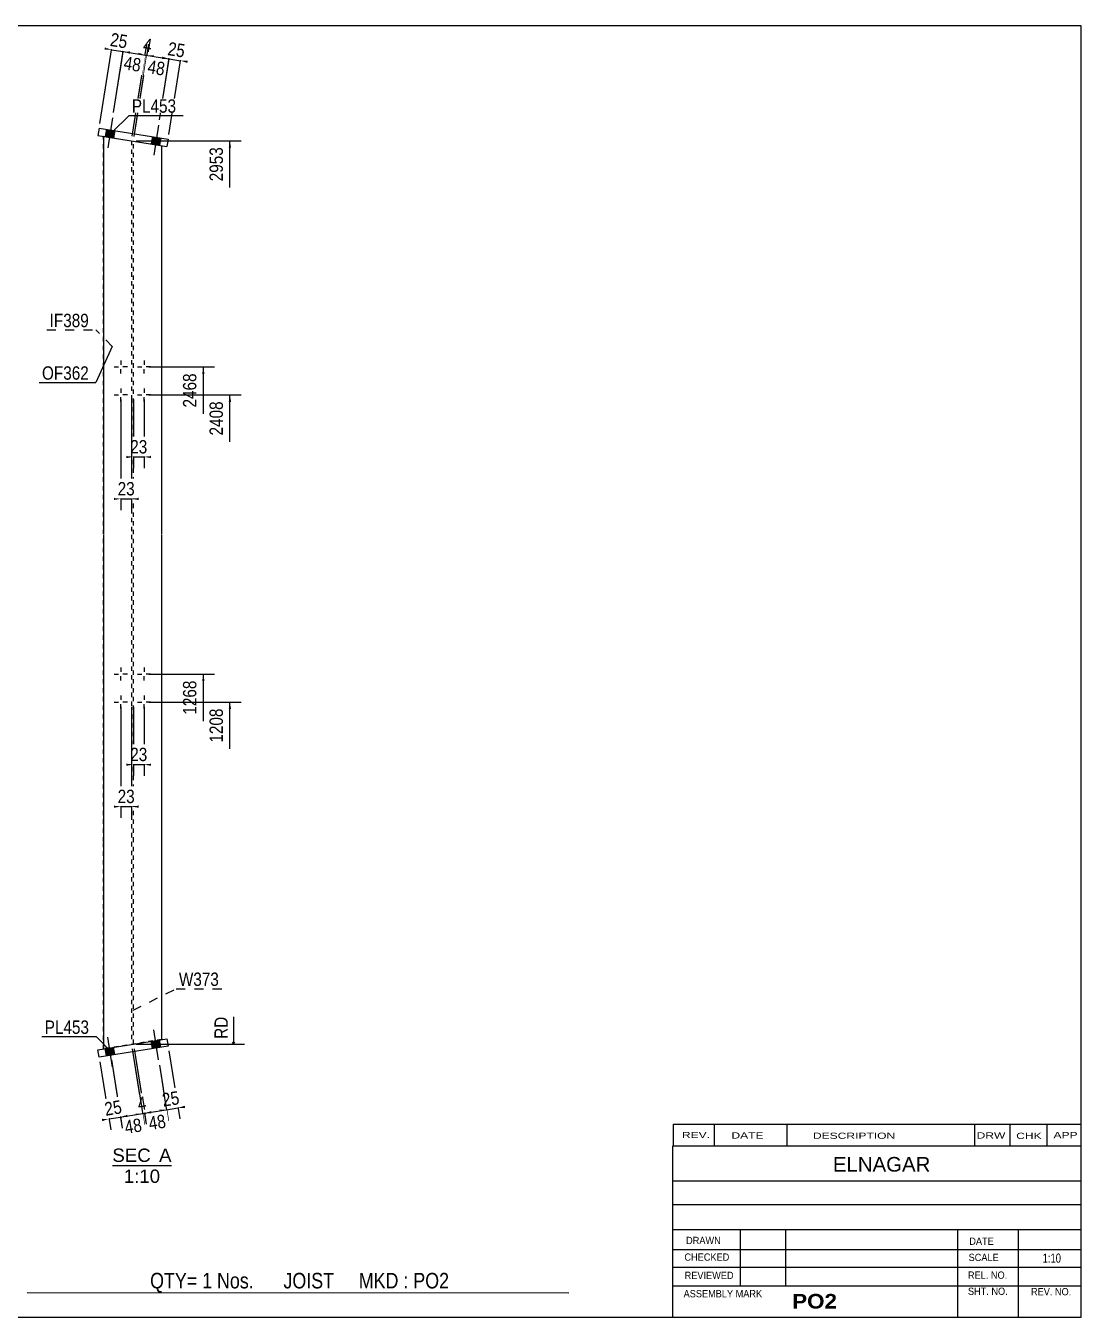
# Model space of a CAD drawing. Header units: millimetres. Extents: x -155 to 247, y -51 to 226.
# Drawn here: x 20.8 to 247.2, y -50.8 to 226.2 of the extents above; entities that cross this region are included whole.
import ezdxf

# ---------------------------------------------------------------- set-up
doc = ezdxf.new("R2010")
doc.units = ezdxf.units.MM
doc.linetypes.add('DXK_LINE_DOT1', pattern=[1.8814, 0.9407, -0.9407])
doc.linetypes.add('DXK_LINE_DOT2', pattern=[3.9198, 1.9599, -1.9599])
doc.styles.add('Arial', font='ARIAL.TTF', dxfattribs={"height": 0.2})
doc.styles.add('Arial Bold', font='ARIALBD.TTF', dxfattribs={"height": 0.2})
doc.styles.add('Arial Narrow', font='ARIALN.TTF', dxfattribs={"height": 0.2})

# ---------------------------------------------------------------- blocks, each defined once
blk = doc.blocks.new('Unknown-627369818-6072')
at = {"color": 5, "linetype": 'Continuous'}
for p, q in [((247.25, 226.19), (-152.75, 226.19)), ((-152.75, 226.19), (-152.75, -50.81)), ((247.25, -50.81), (247.25, 226.19)), ((-152.75, -50.81), (247.25, -50.81))]:
    blk.add_line(p, q, dxfattribs=at)
at = {"color": 174, "linetype": 'Continuous', "style": 'Arial'}
blk.add_text('Tekla structures', height=1.9102, rotation=90, dxfattribs=at).set_placement((-153.25, -50.31))
blk = doc.blocks.new('Unknown-627369818-12 - 6159')
at = {"color": 1, "linetype": 'Continuous'}
blk.add_line((39.41, -18.25), (52.09, -18.25), dxfattribs=at)
at = {"color": 0, "linetype": 'Continuous'}
for points in [[(47.63, -17.5), (47.63, -14.5), (39.41, -14.5), (39.41, -17.5)], [(52.09, -17.5), (52.09, -14.5), (49.43, -14.5), (49.43, -17.5)], [(49.64, -22), (49.64, -19), (41.86, -19), (41.86, -22)]]:
    blk.add_wipeout(points, dxfattribs=at)
at = {"color": 136, "linetype": 'Continuous', "style": 'Arial'}
for s, height, p in [('SEC', 2.865, (39.41, -17.5)), ('A', 2.87, (49.43, -17.5)), ('1:10', 2.865, (41.86, -22))]:
    blk.add_text(s, height=height, dxfattribs=at).set_placement(p)
blk = doc.blocks.new('Part-627369818-6164 - 6159')
at = {"color": 7, "linetype": 'DXK_LINE_DOT1'}
for p, q in [((43.53, 201.54), (43.53, 117.12)), ((43.93, 117.12), (43.93, 201.48)), ((43.53, 117.02), (43.53, 51.23)), ((43.93, 51.23), (43.93, 117.02)), ((43.53, 51.13), (43.53, 7.72)), ((43.93, 7.78), (43.93, 51.13))]:
    blk.add_line(p, q, dxfattribs=at)
blk = doc.blocks.new('Part-627369818-6160 - 6159')
at = {"color": 2, "linetype": 'Continuous'}
for p, q in [((37.48, 202.5), (37.48, 117.12)), ((49.98, 200.51), (49.98, 117.12)), ((37.48, 117.02), (37.48, 51.23)), ((49.98, 117.02), (49.98, 51.23)), ((37.48, 51.13), (37.48, 6.76)), ((49.98, 51.13), (49.98, 8.74))]:
    blk.add_line(p, q, dxfattribs=at)
at = {"color": 7, "linetype": 'DXK_LINE_DOT1'}
for p, q in [((37.48, 202.5), (49.98, 200.51)), ((49.98, 8.74), (37.48, 6.76))]:
    blk.add_line(p, q, dxfattribs=at)
blk = doc.blocks.new('Part-627369818-6161 - 6159')
at = {"color": 7, "linetype": 'DXK_LINE_DOT1'}
for p, q in [((37.48, 117.12), (37.48, 202.5)), ((49.98, 200.51), (49.98, 117.12)), ((37.48, 51.23), (37.48, 117.02)), ((49.98, 117.02), (49.98, 51.23)), ((37.48, 6.76), (37.48, 51.13)), ((49.98, 51.13), (49.98, 8.74))]:
    blk.add_line(p, q, dxfattribs=at)
blk = doc.blocks.new('Part-627369818-6162 - 6159')
at = {"color": 2, "linetype": 'Continuous'}
for p, q in [((36.57, 204.27), (36.32, 202.69)), ((36.32, 202.69), (51.13, 200.33)), ((36.57, 204.27), (51.38, 201.91)), ((51.38, 201.91), (51.13, 200.33))]:
    blk.add_line(p, q, dxfattribs=at)
blk = doc.blocks.new('Part-627369818-6163 - 6159')
at = {"color": 2, "linetype": 'Continuous'}
for p, q in [((36.32, 6.57), (51.13, 8.93)), ((51.13, 8.93), (51.38, 7.35)), ((36.57, 4.99), (36.32, 6.57)), ((51.38, 7.35), (36.57, 4.99))]:
    blk.add_line(p, q, dxfattribs=at)
blk = doc.blocks.new('Bolt-627369818-6165 - 6159')
at = {"color": 3, "linetype": 'Continuous'}
for p, q in [((39.83, 153.02), (40.76, 153.02)), ((41.23, 154.42), (41.23, 153.49)), ((41.23, 151.62), (41.23, 152.55)), ((42.63, 153.02), (41.69, 153.02)), ((44.83, 153.02), (45.76, 153.02)), ((46.23, 154.42), (46.23, 153.49)), ((46.23, 151.62), (46.23, 152.55)), ((47.63, 153.02), (46.69, 153.02)), ((39.83, 147.02), (40.76, 147.02)), ((41.23, 148.42), (41.23, 147.49)), ((42.63, 147.02), (41.69, 147.02)), ((44.83, 147.02), (45.76, 147.02)), ((46.23, 148.42), (46.23, 147.49)), ((47.63, 147.02), (46.69, 147.02)), ((41.23, 145.62), (41.23, 146.55)), ((46.23, 145.62), (46.23, 146.55))]:
    blk.add_line(p, q, dxfattribs=at)
blk = doc.blocks.new('Bolt-627369818-6166 - 6159')
at = {"color": 3, "linetype": 'Continuous'}
for p, q in [((39.83, 87.13), (40.76, 87.13)), ((41.23, 88.53), (41.23, 87.6)), ((41.23, 85.73), (41.23, 86.66)), ((42.63, 87.13), (41.69, 87.13)), ((44.83, 87.13), (45.76, 87.13)), ((46.23, 88.53), (46.23, 87.6)), ((46.23, 85.73), (46.23, 86.66)), ((47.63, 87.13), (46.69, 87.13)), ((39.83, 81.13), (40.76, 81.13)), ((41.23, 82.53), (41.23, 81.6)), ((41.23, 79.73), (41.23, 80.66)), ((42.63, 81.13), (41.69, 81.13)), ((44.83, 81.13), (45.76, 81.13)), ((46.23, 82.53), (46.23, 81.6)), ((46.23, 79.73), (46.23, 80.66)), ((47.63, 81.13), (46.69, 81.13))]:
    blk.add_line(p, q, dxfattribs=at)
blk = doc.blocks.new('Bolt-627369818-6167 - 6159')
at = {"linetype": 'Continuous'}
for points in [[(37.9, 202.44), (39.68, 202.15), (39.93, 203.73), (38.15, 204.02)], [(37.9, 202.44), (39.68, 202.15), (39.93, 203.73), (38.15, 204.02)], [(47.77, 200.86), (49.55, 200.58), (49.8, 202.16), (48.03, 202.45)], [(47.77, 200.86), (49.55, 200.58), (49.8, 202.16), (48.03, 202.45)]]:
    blk.add_hatch(color=3, dxfattribs=at).paths.add_polyline_path(points)
at = {"color": 3, "linetype": 'Continuous'}
for p, q in [((39.45, 206.44), (38.43, 200.02)), ((39.45, 206.44), (38.43, 200.02)), ((38.15, 204.02), (37.9, 202.44)), ((38.15, 204.02), (37.9, 202.44)), ((39.93, 203.73), (39.68, 202.15)), ((39.93, 203.73), (39.68, 202.15)), ((48.03, 202.45), (47.77, 200.86)), ((48.03, 202.45), (47.77, 200.86)), ((49.32, 204.87), (48.3, 198.45)), ((49.32, 204.87), (48.3, 198.45)), ((49.8, 202.16), (49.55, 200.58)), ((49.8, 202.16), (49.55, 200.58))]:
    blk.add_line(p, q, dxfattribs=at)
blk = doc.blocks.new('Bolt-627369818-6168 - 6159')
at = {"linetype": 'Continuous'}
for points in [[(49.55, 8.68), (47.77, 8.39), (48.03, 6.81), (49.8, 7.1)], [(49.55, 8.68), (47.77, 8.39), (48.03, 6.81), (49.8, 7.1)], [(39.68, 7.11), (37.9, 6.82), (38.15, 5.24), (39.93, 5.52)], [(39.68, 7.11), (37.9, 6.82), (38.15, 5.24), (39.93, 5.52)]]:
    blk.add_hatch(color=3, dxfattribs=at).paths.add_polyline_path(points)
at = {"color": 3, "linetype": 'Continuous'}
for p, q in [((39.45, 2.82), (38.43, 9.24)), ((39.45, 2.82), (38.43, 9.24)), ((48.03, 6.81), (47.77, 8.39)), ((48.03, 6.81), (47.77, 8.39)), ((49.32, 4.39), (48.3, 10.81)), ((49.32, 4.39), (48.3, 10.81)), ((49.8, 7.1), (49.55, 8.68)), ((49.8, 7.1), (49.55, 8.68)), ((38.15, 5.24), (37.9, 6.82)), ((38.15, 5.24), (37.9, 6.82)), ((39.93, 5.52), (39.68, 7.11)), ((39.93, 5.52), (39.68, 7.11))]:
    blk.add_line(p, q, dxfattribs=at)
blk = doc.blocks.new('StraightDimension-627369818-7213 - 6159')
at = {"linetype": 'Continuous'}
for points in [[(55.01, -5.93), (53.49, -5.92), (54.94, -5.44)], [(49.5, -6.3), (51.02, -6.31), (49.58, -6.79)]]:
    blk.add_hatch(color=7, dxfattribs=at).paths.add_polyline_path(points)
at = {"color": 7, "linetype": 'Continuous'}
for p, q in [((51.54, 6.36), (53.87, -8.29)), ((49.5, 3.25), (51.4, -8.68)), ((51.02, -6.31), (53.49, -5.92))]:
    blk.add_line(p, q, dxfattribs=at)
at = {"color": 0}
blk.add_wipeout([(54.63, -5.58), (53.97, -1.44), (49.18, -2.2), (49.84, -6.35)], dxfattribs=at)
at = {"color": 3, "style": 'Arial Narrow'}
blk.add_text('25', height=2.863, rotation=9.0355, dxfattribs=at).set_placement((50.34, -5.66))
blk = doc.blocks.new('StraightDimension-627369818-7214 - 6159')
at = {"linetype": 'Continuous'}
for points in [[(47.81, -7.08), (46.29, -7.06), (47.73, -6.58)], [(49.5, -6.3), (51.02, -6.31), (49.58, -6.79)]]:
    blk.add_hatch(color=7, dxfattribs=at).paths.add_polyline_path(points)
at = {"color": 7, "linetype": 'Continuous'}
for p, q in [((44.08, 6.79), (46.64, -9.29)), ((49.5, 3.25), (51.38, -8.53)), ((46.29, -7.06), (51.02, -6.31))]:
    blk.add_line(p, q, dxfattribs=at)
at = {"color": 0}
blk.add_wipeout([(51.74, -10.6), (51.08, -6.45), (46.28, -7.22), (46.94, -11.36)], dxfattribs=at)
at = {"color": 3, "style": 'Arial Narrow'}
blk.add_text('48', height=2.863, rotation=9.0355, dxfattribs=at).set_placement((47.44, -10.68))
blk = doc.blocks.new('StraightDimension-627369818-6787 - 6159')
at = {"linetype": 'Continuous'}
for points in [[(45.01, 220.41), (46.45, 219.92), (44.93, 219.91)], [(48.29, 219.38), (46.85, 219.86), (48.37, 219.87)]]:
    blk.add_hatch(color=7, dxfattribs=at).paths.add_polyline_path(points)
at = {"color": 7, "linetype": 'Continuous'}
for p, q in [((43.68, 202.53), (46.8, 222.14)), ((44.08, 202.46), (47.2, 222.08)), ((46.45, 219.92), (46.85, 219.86))]:
    blk.add_line(p, q, dxfattribs=at)
at = {"color": 0}
blk.add_wipeout([(48.17, 219.8), (48.83, 223.95), (45.84, 224.42), (45.18, 220.28)], dxfattribs=at)
at = {"color": 3, "style": 'Arial Narrow'}
blk.add_text('4', height=2.86, rotation=-9.0355, dxfattribs=at).set_placement((45.86, 220.78))
blk = doc.blocks.new('StraightDimension-627369818-6297 - 6159')
at = {"linetype": 'Continuous'}
for points in [[(42.43, 67.97), (43.93, 67.72), (42.43, 67.47)], [(47.73, 67.47), (46.23, 67.72), (47.73, 67.97)]]:
    blk.add_hatch(color=7, dxfattribs=at).paths.add_polyline_path(points)
at = {"color": 7, "linetype": 'Continuous'}
for p, q in [((43.93, 80.13), (43.93, 65.32)), ((46.23, 80.13), (46.23, 65.32)), ((43.93, 67.72), (46.23, 67.72))]:
    blk.add_line(p, q, dxfattribs=at)
at = {"color": 0}
blk.add_wipeout([(47.5, 67.87), (47.5, 72.07), (42.65, 72.07), (42.65, 67.87)], dxfattribs=at)
at = {"color": 3, "style": 'Arial Narrow'}
blk.add_text('23', height=2.863, dxfattribs=at).set_placement((43.25, 68.47))
blk = doc.blocks.new('StraightDimension-627369818-6786 - 6159')
at = {"linetype": 'Continuous'}
for points in [[(48.29, 219.38), (46.85, 219.86), (48.37, 219.87)], [(50.14, 219.59), (51.59, 219.11), (50.07, 219.09)]]:
    blk.add_hatch(color=7, dxfattribs=at).paths.add_polyline_path(points)
at = {"color": 7, "linetype": 'Continuous'}
for p, q in [((44.08, 202.46), (47.23, 222.23)), ((46.85, 219.86), (51.59, 219.11)), ((49.5, 206.01), (51.96, 221.48))]:
    blk.add_line(p, q, dxfattribs=at)
at = {"color": 0}
blk.add_wipeout([(50.93, 214.81), (51.59, 218.95), (46.8, 219.72), (46.14, 215.57)], dxfattribs=at)
at = {"color": 3, "style": 'Arial Narrow'}
blk.add_text('48', height=2.863, rotation=-9.0355, dxfattribs=at).set_placement((46.82, 216.07))
blk = doc.blocks.new('StraightDimension-627369818-7215 - 6159')
at = {"linetype": 'Continuous'}
for points in [[(44.37, -7.12), (45.89, -7.13), (44.44, -7.61)], [(47.81, -7.08), (46.29, -7.06), (47.73, -6.58)]]:
    blk.add_hatch(color=7, dxfattribs=at).paths.add_polyline_path(points)
at = {"color": 7, "linetype": 'Continuous'}
for p, q in [((43.68, 6.73), (46.26, -9.5)), ((44.08, 6.79), (46.66, -9.43)), ((45.89, -7.13), (46.29, -7.06))]:
    blk.add_line(p, q, dxfattribs=at)
at = {"color": 0}
blk.add_wipeout([(47.56, -6.71), (46.9, -2.56), (43.91, -3.04), (44.57, -7.19)], dxfattribs=at)
at = {"color": 3, "style": 'Arial Narrow'}
blk.add_text('4', height=2.86, rotation=9.0355, dxfattribs=at).set_placement((45.07, -6.5))
blk = doc.blocks.new('StraightDimension-627369818-6236 - 6159')
at = {"linetype": 'Continuous'}
blk.add_hatch(color=7, dxfattribs=at).paths.add_polyline_path([(64.38, 200.04), (64.63, 201.54), (64.88, 200.04)])
at = {"color": 7, "linetype": 'Continuous'}
for p, q in [((44.53, 201.54), (67.03, 201.54)), ((64.63, 191.48), (64.63, 201.54))]:
    blk.add_line(p, q, dxfattribs=at)
at = {"color": 0}
blk.add_wipeout([(63.73, 200.77), (59.53, 200.77), (59.53, 192.25), (63.73, 192.25)], dxfattribs=at)
at = {"color": 3, "style": 'Arial Narrow'}
blk.add_text('2953', height=2.863, rotation=90.0002, dxfattribs=at).set_placement((63.13, 192.85))
blk = doc.blocks.new('StraightDimension-627369818-6237 - 6159')
at = {"linetype": 'Continuous'}
blk.add_hatch(color=7, dxfattribs=at).paths.add_polyline_path([(58.68, 151.52), (58.93, 153.02), (59.18, 151.52)])
at = {"color": 7, "linetype": 'Continuous'}
for p, q in [((47.23, 153.02), (61.33, 153.02)), ((58.93, 142.96), (58.93, 153.02))]:
    blk.add_line(p, q, dxfattribs=at)
at = {"color": 0}
blk.add_wipeout([(58.03, 152.25), (53.83, 152.25), (53.83, 143.73), (58.03, 143.73)], dxfattribs=at)
at = {"color": 3, "style": 'Arial Narrow'}
blk.add_text('2468', height=2.863, rotation=90.0002, dxfattribs=at).set_placement((57.43, 144.33))
blk = doc.blocks.new('StraightDimension-627369818-6302 - 6159')
at = {"linetype": 'Continuous'}
for points in [[(39.73, 58.97), (41.23, 58.72), (39.73, 58.47)], [(45.03, 58.47), (43.53, 58.72), (45.03, 58.97)]]:
    blk.add_hatch(color=7, dxfattribs=at).paths.add_polyline_path(points)
at = {"color": 7, "linetype": 'Continuous'}
for p, q in [((41.23, 80.13), (41.23, 56.32)), ((43.53, 80.13), (43.53, 56.32)), ((41.23, 58.72), (43.53, 58.72))]:
    blk.add_line(p, q, dxfattribs=at)
at = {"color": 0}
blk.add_wipeout([(44.8, 58.87), (44.8, 63.07), (39.95, 63.07), (39.95, 58.87)], dxfattribs=at)
at = {"color": 3, "style": 'Arial Narrow'}
blk.add_text('23', height=2.863, dxfattribs=at).set_placement((40.55, 59.47))
blk = doc.blocks.new('StraightDimension-627369818-6238 - 6159')
at = {"linetype": 'Continuous'}
blk.add_hatch(color=7, dxfattribs=at).paths.add_polyline_path([(64.38, 145.52), (64.63, 147.02), (64.88, 145.52)])
at = {"color": 7, "linetype": 'Continuous'}
for p, q in [((47.23, 147.02), (67.03, 147.02)), ((64.63, 136.96), (64.63, 147.02))]:
    blk.add_line(p, q, dxfattribs=at)
at = {"color": 0}
blk.add_wipeout([(63.73, 146.25), (59.53, 146.25), (59.53, 137.73), (63.73, 137.73)], dxfattribs=at)
at = {"color": 3, "style": 'Arial Narrow'}
blk.add_text('2408', height=2.863, rotation=90.0002, dxfattribs=at).set_placement((63.13, 138.33))
blk = doc.blocks.new('StraightDimension-627369818-6239 - 6159')
at = {"linetype": 'Continuous'}
blk.add_hatch(color=7, dxfattribs=at).paths.add_polyline_path([(58.68, 85.63), (58.93, 87.13), (59.18, 85.63)])
at = {"color": 7, "linetype": 'Continuous'}
for p, q in [((47.23, 87.13), (61.33, 87.13)), ((58.93, 77.07), (58.93, 87.13))]:
    blk.add_line(p, q, dxfattribs=at)
at = {"color": 0}
blk.add_wipeout([(58.03, 86.35), (53.83, 86.35), (53.83, 77.84), (58.03, 77.84)], dxfattribs=at)
at = {"color": 3, "style": 'Arial Narrow'}
blk.add_text('1268', height=2.863, rotation=90.0002, dxfattribs=at).set_placement((57.43, 78.44))
blk = doc.blocks.new('StraightDimension-627369818-6240 - 6159')
at = {"linetype": 'Continuous'}
blk.add_hatch(color=7, dxfattribs=at).paths.add_polyline_path([(64.38, 79.63), (64.63, 81.13), (64.88, 79.63)])
at = {"color": 7, "linetype": 'Continuous'}
for p, q in [((47.23, 81.13), (67.03, 81.13)), ((64.63, 71.07), (64.63, 81.13))]:
    blk.add_line(p, q, dxfattribs=at)
at = {"color": 0, "linetype": 'Continuous'}
blk.add_wipeout([(64.78, 14.25), (60.58, 14.25), (60.58, 8.3), (64.78, 8.3)], dxfattribs=at)
at = {"color": 7, "linetype": 'Continuous'}
for p, q in [((65.38, 13.65), (65.38, 7.72)), ((44.53, 7.72), (67.78, 7.72)), ((65.13, 8.22), (65.38, 7.72)), ((65.63, 8.22), (65.38, 7.72))]:
    blk.add_line(p, q, dxfattribs=at)
at = {"color": 3, "linetype": 'Continuous', "style": 'Arial Narrow'}
blk.add_text('RD', height=2.863, rotation=90.0002, dxfattribs=at).set_placement((64.18, 8.9))
at = {"color": 0}
blk.add_wipeout([(63.73, 80.35), (59.53, 80.35), (59.53, 71.84), (63.73, 71.84)], dxfattribs=at)
at = {"color": 3, "style": 'Arial Narrow'}
blk.add_text('1208', height=2.863, rotation=90.0002, dxfattribs=at).set_placement((63.13, 72.44))
blk = doc.blocks.new('StraightDimension-627369818-6307 - 6159')
at = {"linetype": 'Continuous'}
for points in [[(42.43, 133.97), (43.93, 133.72), (42.43, 133.47)], [(47.73, 133.47), (46.23, 133.72), (47.73, 133.97)]]:
    blk.add_hatch(color=7, dxfattribs=at).paths.add_polyline_path(points)
at = {"color": 7, "linetype": 'Continuous'}
for p, q in [((43.93, 146.02), (43.93, 131.32)), ((46.23, 146.02), (46.23, 131.32)), ((43.93, 133.72), (46.23, 133.72))]:
    blk.add_line(p, q, dxfattribs=at)
at = {"color": 0}
blk.add_wipeout([(47.5, 133.87), (47.5, 138.07), (42.65, 138.07), (42.65, 133.87)], dxfattribs=at)
at = {"color": 3, "style": 'Arial Narrow'}
blk.add_text('23', height=2.863, dxfattribs=at).set_placement((43.25, 134.47))
blk = doc.blocks.new('StraightDimension-627369818-6312 - 6159')
at = {"linetype": 'Continuous'}
for points in [[(39.73, 124.97), (41.23, 124.72), (39.73, 124.47)], [(45.03, 124.47), (43.53, 124.72), (45.03, 124.97)]]:
    blk.add_hatch(color=7, dxfattribs=at).paths.add_polyline_path(points)
at = {"color": 7, "linetype": 'Continuous'}
for p, q in [((41.23, 146.02), (41.23, 122.32)), ((43.53, 146.02), (43.53, 122.32)), ((41.23, 124.72), (43.53, 124.72))]:
    blk.add_line(p, q, dxfattribs=at)
at = {"color": 0}
blk.add_wipeout([(44.8, 124.87), (44.8, 129.07), (39.95, 129.07), (39.95, 124.87)], dxfattribs=at)
at = {"color": 3, "style": 'Arial Narrow'}
blk.add_text('23', height=2.863, dxfattribs=at).set_placement((40.55, 125.47))
blk = doc.blocks.new('StraightDimension-627369818-6785 - 6159')
at = {"linetype": 'Continuous'}
for points in [[(50.14, 219.59), (51.59, 219.11), (50.07, 219.09)], [(55.5, 218.23), (54.06, 218.71), (55.58, 218.72)]]:
    blk.add_hatch(color=7, dxfattribs=at).paths.add_polyline_path(points)
at = {"color": 7, "linetype": 'Continuous'}
for p, q in [((49.5, 206.01), (51.94, 221.33)), ((51.54, 202.9), (54.41, 220.94)), ((51.59, 219.11), (54.06, 218.71))]:
    blk.add_line(p, q, dxfattribs=at)
at = {"color": 0}
blk.add_wipeout([(55.24, 218.68), (55.9, 222.82), (51.11, 223.59), (50.45, 219.44)], dxfattribs=at)
at = {"color": 3, "style": 'Arial Narrow'}
blk.add_text('25', height=2.863, rotation=-9.0355, dxfattribs=at).set_placement((51.13, 219.94))
blk = doc.blocks.new('StraightDimension-627369818-6788 - 6159')
at = {"linetype": 'Continuous'}
for points in [[(43.15, 220.19), (41.71, 220.68), (43.23, 220.69)], [(45.01, 220.41), (46.45, 219.92), (44.93, 219.91)]]:
    blk.add_hatch(color=7, dxfattribs=at).paths.add_polyline_path(points)
at = {"color": 7, "linetype": 'Continuous'}
for p, q in [((39.63, 207.58), (42.09, 223.05)), ((43.68, 202.53), (46.83, 222.29)), ((41.71, 220.68), (46.45, 219.92))]:
    blk.add_line(p, q, dxfattribs=at)
at = {"color": 0}
blk.add_wipeout([(45.79, 215.62), (46.45, 219.77), (41.66, 220.53), (41, 216.38)], dxfattribs=at)
at = {"color": 3, "style": 'Arial Narrow'}
blk.add_text('48', height=2.863, rotation=-9.0355, dxfattribs=at).set_placement((41.69, 216.88))
blk = doc.blocks.new('StraightDimension-627369818-6789 - 6159')
at = {"linetype": 'Continuous'}
for points in [[(37.8, 221.55), (39.24, 221.07), (37.72, 221.06)], [(43.15, 220.19), (41.71, 220.68), (43.23, 220.69)]]:
    blk.add_hatch(color=7, dxfattribs=at).paths.add_polyline_path(points)
at = {"color": 7, "linetype": 'Continuous'}
for p, q in [((36.73, 205.25), (39.59, 223.29)), ((39.63, 207.58), (42.06, 222.9)), ((39.24, 221.07), (41.71, 220.68))]:
    blk.add_line(p, q, dxfattribs=at)
at = {"color": 0}
blk.add_wipeout([(42.9, 220.64), (43.56, 224.79), (38.76, 225.55), (38.1, 221.4)], dxfattribs=at)
at = {"color": 3, "style": 'Arial Narrow'}
blk.add_text('25', height=2.863, rotation=-9.0355, dxfattribs=at).set_placement((38.79, 221.9))
blk = doc.blocks.new('StraightDimension-627369818-7216 - 6159')
at = {"linetype": 'Continuous'}
for points in [[(42.67, -7.89), (41.15, -7.88), (42.59, -7.4)], [(44.37, -7.12), (45.89, -7.13), (44.44, -7.61)]]:
    blk.add_hatch(color=7, dxfattribs=at).paths.add_polyline_path(points)
at = {"color": 7, "linetype": 'Continuous'}
for p, q in [((43.68, 6.73), (46.24, -9.35)), ((39.2, 4.4), (41.5, -10.1)), ((41.15, -7.88), (45.89, -7.13))]:
    blk.add_line(p, q, dxfattribs=at)
at = {"color": 0}
blk.add_wipeout([(46.6, -11.42), (45.94, -7.27), (41.14, -8.03), (41.8, -12.18)], dxfattribs=at)
at = {"color": 3, "style": 'Arial Narrow'}
blk.add_text('48', height=2.863, rotation=9.0355, dxfattribs=at).set_placement((42.3, -11.5))
blk = doc.blocks.new('StraightDimension-627369818-7217 - 6159')
at = {"linetype": 'Continuous'}
for points in [[(37.16, -8.26), (38.68, -8.27), (37.24, -8.76)], [(42.67, -7.89), (41.15, -7.88), (42.59, -7.4)]]:
    blk.add_hatch(color=7, dxfattribs=at).paths.add_polyline_path(points)
at = {"color": 7, "linetype": 'Continuous'}
for p, q in [((36.73, 4), (39.06, -10.64)), ((39.2, 4.4), (41.52, -10.25)), ((38.68, -8.27), (41.15, -7.88))]:
    blk.add_line(p, q, dxfattribs=at)
at = {"color": 0}
blk.add_wipeout([(42.29, -7.55), (41.63, -3.4), (36.83, -4.16), (37.49, -8.31)], dxfattribs=at)
at = {"color": 3, "style": 'Arial Narrow'}
blk.add_text('25', height=2.863, rotation=9.0355, dxfattribs=at).set_placement((37.99, -7.62))
blk = doc.blocks.new('CBS_REVISION-627369818-7313')
at = {"color": 7, "linetype": 'Continuous'}
for p, q in [((159.74, -9.42), (159.74, -14.05)), ((159.74, -9.43), (247.24, -9.43)), ((168.54, -9.42), (168.54, -14.05)), ((184.13, -9.42), (184.13, -13.99)), ((224.39, -9.42), (224.39, -14.05)), ((231.93, -9.42), (231.93, -14.05)), ((239.88, -9.43), (239.88, -14.05)), ((159.74, -14.05), (247.24, -14.05))]:
    blk.add_line(p, q, dxfattribs=at)
at = {"color": 7, "style": 'Arial Narrow', "width": 1.7}
for s, height, p in [('REV.', 1.326, (161.6, -12.38)), ('DATE', 1.326, (172.23, -12.49)), ('DESCRIPTION', 1.3257, (189.71, -12.55)), ('DRW', 1.326, (224.82, -12.49)), ('CHK', 1.326, (233.31, -12.58)), ('APP', 1.326, (241.31, -12.42))]:
    blk.add_text(s, height=height, dxfattribs=at).set_placement(p)
blk = doc.blocks.new('CBS_CALLOFF-627369818-7311')
at = {"color": 7, "linetype": 'Continuous'}
blk.add_line((21.13, -45.54), (137.36, -45.56), dxfattribs=at)
at = {"color": 3, "linetype": 'Continuous', "style": 'Arial Narrow'}
blk.add_text('QTY= 1 Nos.      JOIST     MKD : PO2', height=3.3405, dxfattribs=at).set_placement((47.51, -44.64))
blk = doc.blocks.new('CBS_NAME_BLOG-627369818-7312')
at = {"color": 7, "linetype": 'Continuous'}
for p, q in [((159.66, -14.05), (247.18, -14.05)), ((159.66, -50.76), (159.66, -14.06)), ((159.66, -21.59), (247.18, -21.59)), ((159.73, -26.65), (247.25, -26.65)), ((159.66, -32.02), (247.18, -32.02)), ((174.18, -44.12), (174.18, -32.02)), ((183.87, -44.1), (183.87, -32.03)), ((220.78, -50.76), (220.78, -32.03)), ((233.83, -50.76), (233.83, -32.02)), ((159.67, -36.32), (247.25, -36.3)), ((159.66, -40.06), (247.18, -40.06)), ((159.66, -44.11), (247.18, -44.11)), ((159.66, -50.81), (247.25, -50.81))]:
    blk.add_line(p, q, dxfattribs=at)
at = {"color": 3, "linetype": 'Continuous', "style": 'Arial'}
blk.add_text('ELNAGAR', height=3.133, dxfattribs=at).set_placement((193.98, -19.58))
at = {"color": 3, "linetype": 'Continuous'}
for s, height, style, width, p in [('DRAWN', 1.566, 'Arial', 0.9, (162.49, -35.13)), ('DATE', 1.566, 'Arial', 0.9, (223.25, -35.29)), ('CHECKED', 1.566, 'Arial', 0.9, (162.14, -38.7)), ('SCALE', 1.566, 'Arial', 0.9, (223.1, -38.77)), ('1:10', 1.957, 'Arial Narrow', 0.9, (238.99, -39.12)), ('REVIEWED', 1.566, 'Arial', 0.9, (162.18, -42.62)), ('REL. NO.', 1.566, 'Arial', 0.9, (222.96, -42.57)), ('ASSEMBLY MARK', 1.5663, 'Arial', 0.9, (161.96, -46.55)), ('PO2', 3.131, 'Arial Bold', 1.1, (185.24, -48.95)), ('SHT. NO.', 1.566, 'Arial', 0.9, (222.96, -46.03)), ('REV. NO.', 1.566, 'Arial', 0.9, (236.48, -46.12))]:
    blk.add_text(s, height=height, dxfattribs=dict(at, style=style, width=width)).set_placement(p)
blk = doc.blocks.new('Mark-627369818-6194 - 6159')
at = {"color": 7, "linetype": 'Continuous'}
blk.add_line((39.4, 157.43), (35.87, 149.69), dxfattribs=at)
at = {"color": 0}
blk.add_wipeout([(34.37, 150.29), (34.37, 153.29), (24.32, 153.29), (24.32, 150.29)], dxfattribs=at)
blk.add_wipeout([(34.37, 150.29), (34.37, 153.29), (24.32, 153.29), (24.32, 150.29)], dxfattribs=at)
at = {"color": 7, "linetype": 'Continuous'}
blk.add_line((23.72, 149.69), (35.87, 149.69), dxfattribs=at)
at = {"color": 3, "style": 'Arial Narrow'}
blk.add_text('OF362', height=2.863, dxfattribs=at).set_placement((24.32, 150.29))
blk = doc.blocks.new('Mark-627369818-6197 - 6159')
at = {"color": 7, "linetype": 'DXK_LINE_DOT2'}
blk.add_line((39.4, 157.43), (35.87, 160.96), dxfattribs=at)
at = {"color": 0}
blk.add_wipeout([(34.37, 161.56), (34.37, 164.56), (25.96, 164.56), (25.96, 161.56)], dxfattribs=at)
blk.add_wipeout([(34.37, 161.56), (34.37, 164.56), (25.96, 164.56), (25.96, 161.56)], dxfattribs=at)
at = {"color": 7, "linetype": 'DXK_LINE_DOT2'}
blk.add_line((25.36, 160.96), (35.87, 160.96), dxfattribs=at)
at = {"color": 3, "style": 'Arial Narrow'}
blk.add_text('IF389', height=2.863, dxfattribs=at).set_placement((25.96, 161.56))
blk = doc.blocks.new('Mark-627369818-6200 - 6159')
at = {"color": 0}
blk.add_wipeout([(53.09, 207.56), (53.09, 210.56), (43.59, 210.56), (43.59, 207.56)], dxfattribs=at)
blk.add_wipeout([(53.09, 207.56), (53.09, 210.56), (43.59, 210.56), (43.59, 207.56)], dxfattribs=at)
at = {"color": 7, "linetype": 'Continuous'}
for p, q in [((39.45, 203.43), (42.99, 206.96)), ((42.99, 206.96), (54.59, 206.96))]:
    blk.add_line(p, q, dxfattribs=at)
at = {"color": 3, "style": 'Arial Narrow'}
blk.add_text('PL453', height=2.863, dxfattribs=at).set_placement((43.59, 207.56))
blk = doc.blocks.new('Mark-627369818-6203 - 6159')
at = {"color": 7, "linetype": 'Continuous'}
blk.add_line((39.45, 5.83), (35.92, 9.37), dxfattribs=at)
at = {"color": 0}
blk.add_wipeout([(34.42, 9.97), (34.42, 12.97), (24.91, 12.97), (24.91, 9.97)], dxfattribs=at)
blk.add_wipeout([(34.42, 9.97), (34.42, 12.97), (24.91, 12.97), (24.91, 9.97)], dxfattribs=at)
at = {"color": 7, "linetype": 'Continuous'}
blk.add_line((24.31, 9.37), (35.92, 9.37), dxfattribs=at)
at = {"color": 3, "style": 'Arial Narrow'}
blk.add_text('PL453', height=2.863, dxfattribs=at).set_placement((24.91, 9.97))
blk = doc.blocks.new('Mark-627369818-6206 - 6159')
at = {"color": 0}
blk.add_wipeout([(62.28, 20.25), (62.28, 23.25), (53.69, 23.25), (53.69, 20.25)], dxfattribs=at)
blk.add_wipeout([(62.28, 20.25), (62.28, 23.25), (53.69, 23.25), (53.69, 20.25)], dxfattribs=at)
at = {"color": 7, "linetype": 'DXK_LINE_DOT2'}
for p, q in [((43.87, 15.05), (53.09, 19.65)), ((53.09, 19.65), (62.88, 19.65))]:
    blk.add_line(p, q, dxfattribs=at)
at = {"color": 3, "style": 'Arial Narrow'}
blk.add_text('W373', height=2.863, dxfattribs=at).set_placement((53.69, 20.25))

msp = doc.modelspace()

# ---------------------------------------------------------------- block references
for name in ['Unknown-627369818-6072', 'Bolt-627369818-6167 - 6159', 'Part-627369818-6162 - 6159', 'Part-627369818-6160 - 6159', 'Part-627369818-6161 - 6159', 'Part-627369818-6164 - 6159', 'Bolt-627369818-6165 - 6159', 'Bolt-627369818-6166 - 6159', 'Part-627369818-6163 - 6159', 'Bolt-627369818-6168 - 6159', 'CBS_REVISION-627369818-7313', 'CBS_NAME_BLOG-627369818-7312', 'CBS_CALLOFF-627369818-7311']:
    msp.add_blockref(name, (0, 0))

# ---------------------------------------------------------------- next in the draw order: block references
for name in ['StraightDimension-627369818-6787 - 6159', 'Mark-627369818-6194 - 6159', 'StraightDimension-627369818-6237 - 6159', 'StraightDimension-627369818-6297 - 6159', 'StraightDimension-627369818-7213 - 6159', 'Unknown-627369818-12 - 6159']:
    msp.add_blockref(name, (0, 0))

# ---------------------------------------------------------------- next in the draw order: block references
for name in ['StraightDimension-627369818-6786 - 6159', 'Mark-627369818-6197 - 6159', 'StraightDimension-627369818-6238 - 6159', 'StraightDimension-627369818-6239 - 6159', 'StraightDimension-627369818-6302 - 6159', 'StraightDimension-627369818-7214 - 6159']:
    msp.add_blockref(name, (0, 0))

# ---------------------------------------------------------------- next in the draw order: block references
for name in ['StraightDimension-627369818-6236 - 6159', 'StraightDimension-627369818-6307 - 6159', 'StraightDimension-627369818-7215 - 6159']:
    msp.add_blockref(name, (0, 0))

# ---------------------------------------------------------------- next in the draw order: block references
for name in ['StraightDimension-627369818-6788 - 6159', 'StraightDimension-627369818-6785 - 6159', 'StraightDimension-627369818-6312 - 6159', 'StraightDimension-627369818-6240 - 6159']:
    msp.add_blockref(name, (0, 0))

# ---------------------------------------------------------------- next in the draw order: block references
for name in ['StraightDimension-627369818-6789 - 6159', 'Mark-627369818-6206 - 6159', 'StraightDimension-627369818-7216 - 6159']:
    msp.add_blockref(name, (0, 0))

# ---------------------------------------------------------------- next in the draw order: block references
for name in ['Mark-627369818-6200 - 6159', 'Mark-627369818-6203 - 6159', 'StraightDimension-627369818-7217 - 6159']:
    msp.add_blockref(name, (0, 0))

doc.saveas('drawing.dxf')
